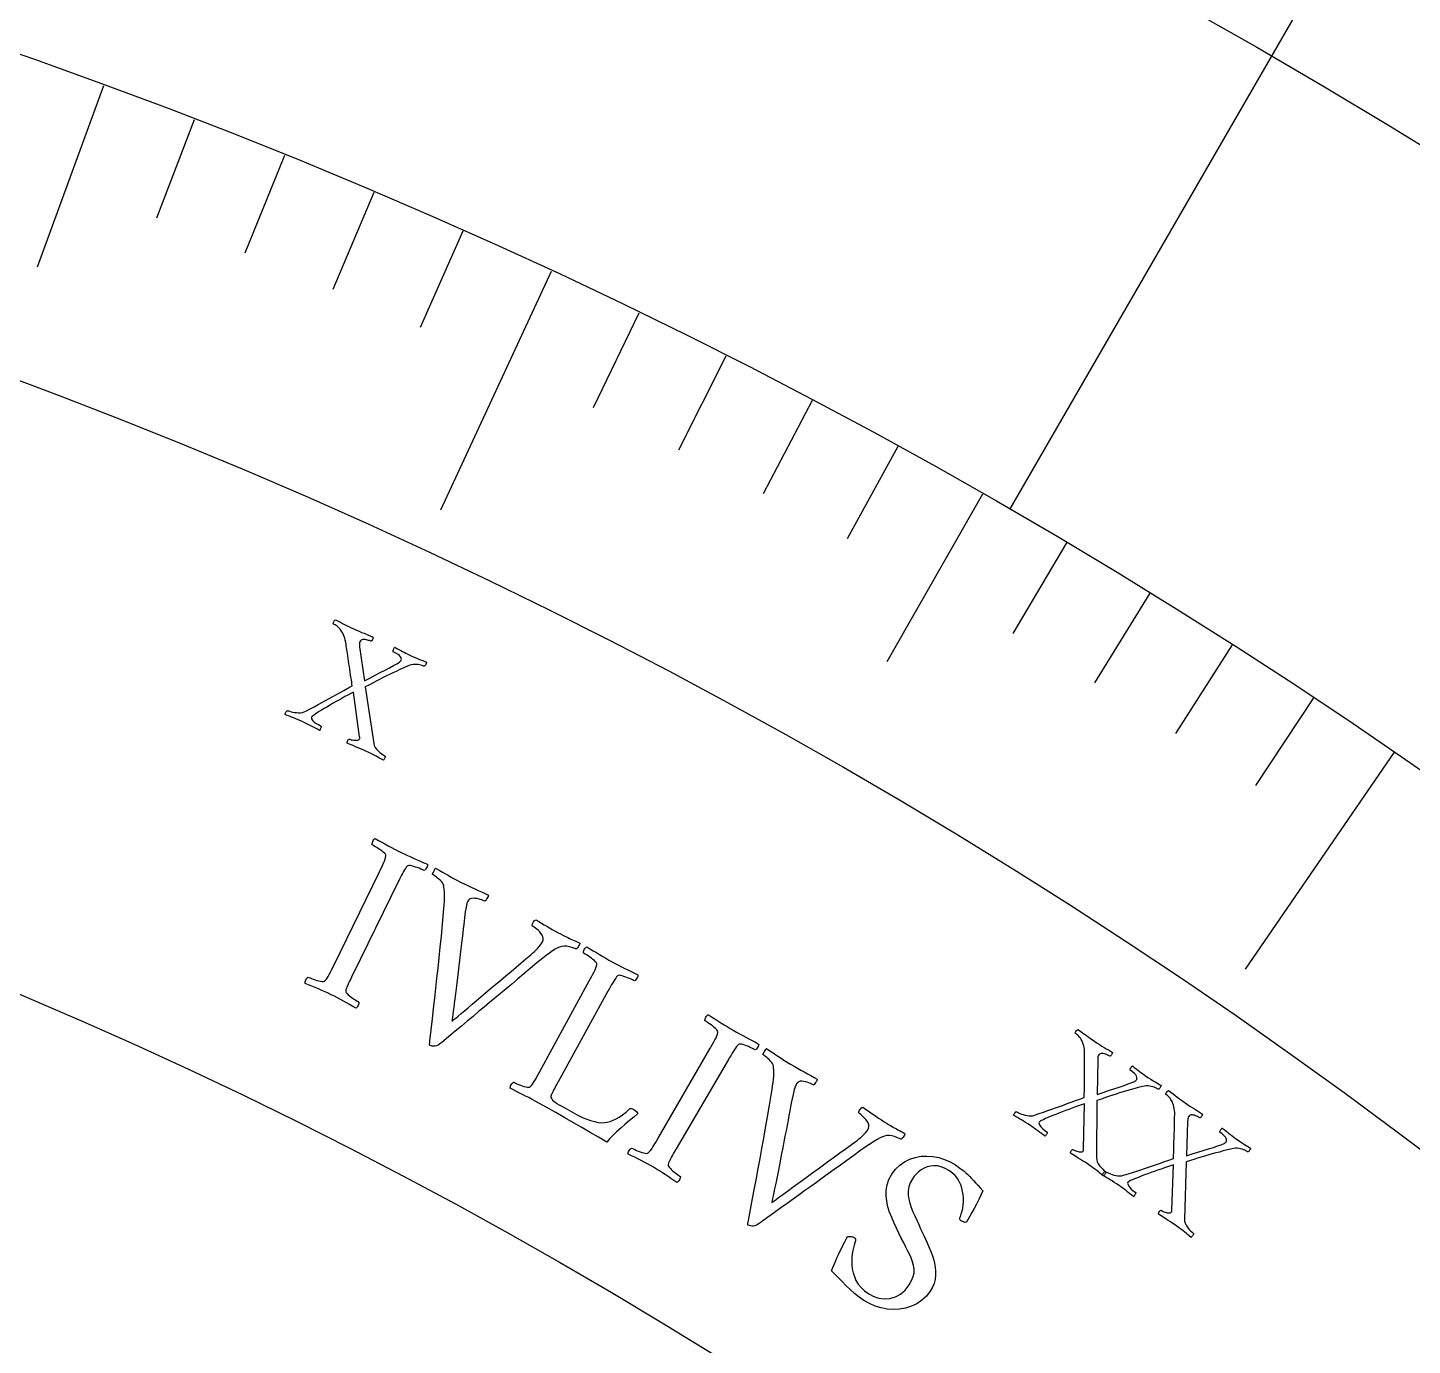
# Model space of a CAD drawing. Header units: millimetres. Extents: x -93 to 93, y -93 to 104.
# Drawn here: x 24.35 to 41.86, y 53.11 to 69.78 of the extents above; entities that cross this region are included whole.
import ezdxf

# ---------------------------------------------------------------- set-up
doc = ezdxf.new("R2010")
doc.units = ezdxf.units.MM
for name, color, linetype in [('ENGRAVE', 7, 'Continuous'), ('ENGRAVE_FINE', 8, 'Continuous'), ('TEXT', 5, 'Continuous')]:
    doc.layers.add(name, color=color, linetype=linetype)

msp = doc.modelspace()

# ---------------------------------------------------------------- linework, layer by layer
at = {"layer": 'ENGRAVE'}
for points in [[(41.8563, 72.4972), (36.7688, 63.6853)], [(25.3085, 69.0452), (24.468, 66.7524)], [(30.9726, 66.6968), (29.57, 63.6766)], [(36.4276, 63.8811), (35.2179, 61.7598)], [(41.6357, 60.6155), (39.7503, 57.8706)]]:
    msp.add_lwpolyline(points, dxfattribs=at)
for radius in [90.65, 90.65, 88.2219, 83.7125, 83.7125, 80.1513, 73.5375, 73.5375, 69.6525, 62.4375, 62.4375]:
    msp.add_circle((0, 0), radius, dxfattribs=at)
at = {"layer": 'ENGRAVE_FINE'}
for points in [[(26.4562, 68.6137), (25.977, 67.3709)], [(27.5967, 68.1629), (27.0969, 66.9283)], [(28.7299, 67.6931), (28.2095, 66.467)], [(29.8552, 67.2044), (29.3145, 65.9871)], [(32.0815, 66.1705), (31.5004, 64.972)], [(33.1818, 65.6257), (32.5808, 64.437)], [(34.2731, 65.0624), (33.6523, 63.8839)], [(35.3551, 64.4808), (34.7147, 63.3129)], [(37.4901, 63.2634), (36.811, 62.1175)], [(38.5425, 62.6278), (37.8444, 61.4934)], [(39.5844, 61.9745), (38.8674, 60.8519)], [(40.6156, 61.3037), (39.8799, 60.1933)]]:
    msp.add_lwpolyline(points, dxfattribs=at)
at = {"layer": 'TEXT'}
for points in [[(28.4754, 62.1744), (28.5094, 62.159), (28.5422, 62.1446), (28.5736, 62.1312), (28.6038, 62.1189), (28.6331, 62.107), (28.6622, 62.0951), (28.691, 62.0832), (28.7194, 62.0712), (28.7189, 62.0657), (28.7171, 62.0585), (28.7138, 62.0497), (28.7092, 62.0391), (28.7042, 62.0294), (28.6994, 62.023), (28.6951, 62.0198), (28.691, 62.0199), (28.6833, 62.0231), (28.6737, 62.0265), (28.6621, 62.0301), (28.6485, 62.0338), (28.634, 62.0371), (28.6195, 62.0392), (28.6051, 62.0401), (28.5907, 62.0398), (28.5774, 62.0375), (28.5663, 62.0324), (28.5573, 62.0243), (28.5506, 62.0134), (28.5468, 62.0015), (28.5452, 61.9866), (28.5457, 61.9687), (28.5483, 61.9478), (28.6117, 61.518), (28.6787, 61.5537), (28.7441, 61.5882), (28.8079, 61.6214), (28.8699, 61.6533), (28.9273, 61.6831), (28.9769, 61.7099), (29.0187, 61.7336), (29.0527, 61.7544), (29.0575, 61.7579), (29.0617, 61.7617), (29.0653, 61.7658), (29.0683, 61.7702), (29.0707, 61.7742), (29.0725, 61.7774), (29.0738, 61.7797), (29.0746, 61.7811), (29.0763, 61.7886), (29.0755, 61.7979), (29.072, 61.8091), (29.0658, 61.8221), (29.0543, 61.8366), (29.0349, 61.8522), (29.0076, 61.8689), (28.9722, 61.8868), (28.9707, 61.8902), (28.9709, 61.8958), (28.9729, 61.9035), (28.9766, 61.9135), (28.9812, 61.9237), (28.9856, 61.9321), (28.9899, 61.9387), (28.9941, 61.9434), (29.0203, 61.9289), (29.0449, 61.9153), (29.0681, 61.9024), (29.0898, 61.8905), (29.1113, 61.8788), (29.134, 61.867), (29.158, 61.8551), (29.1833, 61.843), (29.2183, 61.8267), (29.2508, 61.8122), (29.2805, 61.7996), (29.3076, 61.7888), (29.3323, 61.7792), (29.3546, 61.7705), (29.3747, 61.7625), (29.3926, 61.7553), (29.3922, 61.75), (29.3907, 61.7435), (29.3883, 61.7357), (29.3848, 61.7267), (29.3804, 61.7179), (29.3753, 61.7109), (29.3694, 61.7058), (29.3627, 61.7025), (29.3574, 61.7046), (29.349, 61.7075), (29.3376, 61.7111), (29.3232, 61.7155), (29.3066, 61.7196), (29.2886, 61.7227), (29.2692, 61.7246), (29.2484, 61.7255), (29.2268, 61.7247), (29.2052, 61.7214), (29.1834, 61.7158), (29.1615, 61.7077), (29.1079, 61.6828), (29.0579, 61.6596), (29.0116, 61.6381), (28.9689, 61.6184), (28.9281, 61.5993), (28.8876, 61.5799), (28.8474, 61.5599), (28.8074, 61.5396), (28.7658, 61.518), (28.7206, 61.4943), (28.6719, 61.4685), (28.6196, 61.4405), (28.7273, 60.7255), (28.7335, 60.7), (28.7446, 60.6757), (28.7605, 60.6526), (28.7813, 60.6306), (28.8044, 60.6105), (28.8273, 60.5931), (28.8501, 60.5783), (28.8727, 60.5663), (28.8729, 60.5605), (28.8715, 60.5535), (28.8685, 60.5453), (28.8639, 60.5357), (28.8589, 60.5267), (28.8548, 60.5198), (28.8517, 60.5151), (28.8494, 60.5126), (28.824, 60.5269), (28.8004, 60.5402), (28.7787, 60.5525), (28.7588, 60.5638), (28.7386, 60.5749), (28.7161, 60.5866), (28.6914, 60.599), (28.6644, 60.612), (28.627, 60.6294), (28.592, 60.6453), (28.5592, 60.6596), (28.5287, 60.6725), (28.4982, 60.685), (28.465, 60.6986), (28.4294, 60.7133), (28.3912, 60.7289), (28.3901, 60.7351), (28.3909, 60.7429), (28.3934, 60.752), (28.3978, 60.7627), (28.4029, 60.7724), (28.4077, 60.7788), (28.412, 60.782), (28.416, 60.7819), (28.4227, 60.7792), (28.4315, 60.7763), (28.4424, 60.7734), (28.4553, 60.7704), (28.4694, 60.7677), (28.4835, 60.7661), (28.4976, 60.7655), (28.5118, 60.7658), (28.5247, 60.7676), (28.535, 60.7713), (28.5428, 60.777), (28.5481, 60.7845), (28.5489, 60.7867), (28.5495, 60.7894), (28.5499, 60.7925), (28.5502, 60.7963), (28.5502, 60.8001), (28.5499, 60.8036), (28.5493, 60.8068), (28.5485, 60.8098), (28.4697, 61.3767), (28.4352, 61.3583), (28.3993, 61.3388), (28.3618, 61.3181), (28.3228, 61.2962), (28.2833, 61.2738), (28.2444, 61.2516), (28.206, 61.2295), (28.1681, 61.2077), (28.1318, 61.1864), (28.098, 61.1663), (28.0668, 61.1473), (28.0381, 61.1295), (28.0129, 61.1135), (27.992, 61.1001), (27.9754, 61.0893), (27.9632, 61.0811), (27.9612, 61.0794), (27.9587, 61.0774), (27.9558, 61.075), (27.9524, 61.0723), (27.9489, 61.0691), (27.9458, 61.0655), (27.9431, 61.0614), (27.9407, 61.0569), (27.9389, 61.0476), (27.9413, 61.0369), (27.9478, 61.0246), (27.9585, 61.0109), (27.9746, 60.996), (27.9971, 60.9802), (28.0261, 60.9637), (28.0616, 60.9463), (28.062, 60.9405), (28.061, 60.9333), (28.0587, 60.9248), (28.0551, 60.9148), (28.0509, 60.9054), (28.0472, 60.8983), (28.0438, 60.8937), (28.0409, 60.8914), (28.0161, 60.9051), (27.9911, 60.9186), (27.9658, 60.9322), (27.9401, 60.9458), (27.9144, 60.9591), (27.8887, 60.9719), (27.8631, 60.9843), (27.8376, 60.9961), (27.8029, 61.0117), (27.7706, 61.0258), (27.7408, 61.0383), (27.7134, 61.0492), (27.687, 61.0594), (27.66, 61.0697), (27.6325, 61.0801), (27.6045, 61.0905), (27.6054, 61.0966), (27.6078, 61.1036), (27.6116, 61.1116), (27.6168, 61.1205), (27.6223, 61.1288), (27.6267, 61.1352), (27.63, 61.1396), (27.6323, 61.1421), (27.6383, 61.1399), (27.6485, 61.1368), (27.663, 61.1328), (27.6817, 61.1278), (27.7033, 61.1229), (27.7263, 61.1191), (27.7506, 61.1163), (27.7763, 61.1147), (27.8018, 61.1151), (27.8256, 61.1184), (27.8478, 61.1245), (27.8683, 61.1336), (27.9229, 61.1627), (27.975, 61.1906), (28.0246, 61.2172), (28.0717, 61.2428), (28.1175, 61.2678), (28.1633, 61.2929), (28.2091, 61.3182), (28.2549, 61.3436), (28.3016, 61.3696), (28.3504, 61.3965), (28.4012, 61.4242), (28.4542, 61.4529), (28.4513, 61.4762), (28.4478, 61.5022), (28.4436, 61.5309), (28.4389, 61.5624), (28.4338, 61.5956), (28.4287, 61.6295), (28.4237, 61.6641), (28.4187, 61.6993), (28.4137, 61.7344), (28.4087, 61.7683), (28.4038, 61.8011), (28.3989, 61.8326), (28.3942, 61.8622), (28.39, 61.889), (28.3862, 61.913), (28.3828, 61.9342), (28.3801, 61.9515), (28.3782, 61.9639), (28.377, 61.9713), (28.3766, 61.9738), (28.3721, 62.0041), (28.3668, 62.0317), (28.3606, 62.0565), (28.3536, 62.0785), (28.3454, 62.0991), (28.3354, 62.1195), (28.3239, 62.1398), (28.3106, 62.1601), (28.3009, 62.173), (28.2899, 62.1853), (28.2775, 62.1969), (28.2638, 62.2078), (28.2501, 62.2175), (28.2378, 62.2256), (28.227, 62.232), (28.2176, 62.2368), (28.2149, 62.2397), (28.2144, 62.2451), (28.2162, 62.2529), (28.2203, 62.2631), (28.2255, 62.2733), (28.2308, 62.2812), (28.2362, 62.2868), (28.2418, 62.29), (28.2748, 62.2738), (28.3052, 62.2586), (28.333, 62.2445), (28.3582, 62.2314), (28.3835, 62.2183), (28.4114, 62.2045), (28.4421, 62.1898), (28.4754, 62.1744)], [(29.072, 59.3482), (29.1135, 59.3281), (29.1548, 59.3088), (29.1957, 59.2903), (29.2364, 59.2726), (29.2774, 59.2549), (29.3191, 59.2365), (29.3616, 59.2175), (29.4049, 59.1979), (29.4066, 59.1888), (29.4055, 59.1783), (29.4018, 59.1666), (29.3955, 59.1536), (29.3879, 59.1412), (29.3804, 59.1314), (29.3731, 59.1241), (29.3659, 59.1193), (29.3554, 59.1242), (29.341, 59.1303), (29.3228, 59.1377), (29.3008, 59.1464), (29.277, 59.1552), (29.2538, 59.1631), (29.2309, 59.1701), (29.2085, 59.1763), (29.1883, 59.1804), (29.1718, 59.1813), (29.1591, 59.179), (29.1502, 59.1736), (29.1389, 59.1604), (29.1275, 59.1446), (29.1159, 59.1263), (29.1042, 59.1055), (29.0922, 59.0828), (29.0799, 59.0589), (29.0673, 59.0339), (29.0543, 59.0078), (29.0522, 59.0036), (29.0501, 58.9993), (29.0481, 58.9951), (29.046, 58.9909), (29.0439, 58.9867), (29.0418, 58.9825), (29.0398, 58.9783), (29.0377, 58.9741), (28.4606, 57.8019), (28.4585, 57.7977), (28.4564, 57.7935), (28.4543, 57.7893), (28.4523, 57.7851), (28.4502, 57.7809), (28.4481, 57.7766), (28.446, 57.7724), (28.444, 57.7682), (28.4312, 57.7421), (28.4192, 57.7171), (28.408, 57.6933), (28.3976, 57.6706), (28.3885, 57.6492), (28.3812, 57.6293), (28.3757, 57.6109), (28.3721, 57.5941), (28.3736, 57.5848), (28.3795, 57.5738), (28.3897, 57.5612), (28.4042, 57.5468), (28.4216, 57.5318), (28.44, 57.5173), (28.4595, 57.5034), (28.4802, 57.49), (28.4999, 57.478), (28.5163, 57.4682), (28.5294, 57.4606), (28.5394, 57.4554), (28.5398, 57.4468), (28.5383, 57.4367), (28.5349, 57.4248), (28.5296, 57.4113), (28.5231, 57.3983), (28.516, 57.3883), (28.5085, 57.3811), (28.5004, 57.3768), (28.4604, 57.4), (28.4213, 57.4226), (28.3829, 57.4445), (28.3453, 57.4658), (28.3076, 57.4867), (28.2692, 57.5072), (28.2299, 57.5275), (28.1899, 57.5474), (28.1505, 57.5664), (28.1106, 57.5849), (28.07, 57.6031), (28.0288, 57.6208), (27.987, 57.6384), (27.9449, 57.6559), (27.9022, 57.6734), (27.8592, 57.6909), (27.8576, 57.6999), (27.8586, 57.7103), (27.8622, 57.722), (27.8684, 57.7351), (27.8759, 57.7476), (27.8832, 57.7576), (27.8903, 57.765), (27.8973, 57.7699), (27.9076, 57.7652), (27.9216, 57.7594), (27.9394, 57.7525), (27.9609, 57.7443), (27.9843, 57.7362), (28.0075, 57.7291), (28.0307, 57.7232), (28.0538, 57.7184), (28.0745, 57.7155), (28.0907, 57.7153), (28.1024, 57.7177), (28.1095, 57.7227), (28.1233, 57.7384), (28.1371, 57.7572), (28.1508, 57.779), (28.1646, 57.8039), (28.1785, 57.8309), (28.1927, 57.859), (28.2073, 57.8883), (28.2223, 57.9187), (28.7945, 59.0932), (28.8093, 59.1237), (28.8235, 59.1535), (28.8371, 59.1825), (28.8501, 59.2107), (28.8615, 59.2375), (28.8703, 59.2623), (28.8766, 59.285), (28.8804, 59.3058), (28.8804, 59.3156), (28.875, 59.3267), (28.8642, 59.3391), (28.8481, 59.3528), (28.8289, 59.367), (28.8089, 59.381), (28.7881, 59.3946), (28.7665, 59.408), (28.7462, 59.4202), (28.7292, 59.43), (28.7155, 59.4376), (28.7052, 59.4429), (28.7046, 59.4515), (28.7059, 59.4617), (28.7091, 59.4737), (28.7142, 59.4873), (28.7206, 59.5003), (28.7276, 59.5104), (28.7352, 59.5176), (28.7434, 59.5219), (28.7857, 59.4996), (28.8276, 59.4772), (28.869, 59.4549), (28.91, 59.4324), (28.9507, 59.4104), (28.9912, 59.3889), (29.0317, 59.3682), (29.072, 59.3482)], [(29.8259, 58.9728), (29.8714, 58.9502), (29.9164, 58.9283), (29.961, 58.9073), (30.0051, 58.8872), (30.0487, 58.8674), (30.0919, 58.8477), (30.1346, 58.8279), (30.1769, 58.8081), (30.1758, 58.8), (30.1724, 58.7897), (30.1668, 58.7773), (30.159, 58.7627), (30.1506, 58.7491), (30.1431, 58.7396), (30.1366, 58.7342), (30.1312, 58.733), (30.1234, 58.7364), (30.1114, 58.7409), (30.0953, 58.7464), (30.0749, 58.753), (30.0524, 58.7592), (30.0297, 58.7638), (30.0068, 58.7667), (29.9838, 58.7679), (29.9623, 58.7658), (29.9441, 58.7587), (29.9292, 58.7466), (29.9176, 58.7295), (29.9064, 58.6997), (29.8956, 58.6546), (29.885, 58.5945), (29.8748, 58.5193), (29.8702, 58.4798), (29.8649, 58.4342), (29.8589, 58.3826), (29.8523, 58.325), (29.845, 58.2628), (29.8373, 58.1975), (29.8291, 58.1292), (29.8204, 58.0579), (29.8114, 57.985), (29.8026, 57.912), (29.794, 57.8389), (29.7854, 57.7658), (29.777, 57.6941), (29.7687, 57.6254), (29.7606, 57.5597), (29.7527, 57.497), (29.7452, 57.4386), (29.7384, 57.3858), (29.7322, 57.3386), (29.7267, 57.297), (29.7222, 57.2626), (29.7189, 57.2371), (29.7169, 57.2204), (29.7162, 57.2124), (29.7255, 57.2197), (29.7419, 57.2331), (29.7656, 57.2527), (29.7964, 57.2785), (29.8331, 57.3094), (29.8743, 57.3443), (29.9201, 57.3833), (29.9705, 57.4262), (30.0246, 57.4723), (30.0815, 57.5207), (30.1412, 57.5713), (30.2037, 57.6243), (30.2679, 57.6785), (30.3325, 57.7331), (30.3977, 57.7881), (30.4634, 57.8435), (30.5284, 57.8982), (30.5915, 57.9512), (30.6527, 58.0026), (30.7119, 58.0524), (30.7341, 58.0713), (30.7559, 58.0912), (30.7773, 58.1122), (30.7985, 58.1342), (30.818, 58.1562), (30.8347, 58.177), (30.8486, 58.1967), (30.8595, 58.2153), (30.8682, 58.2373), (30.8705, 58.2591), (30.8667, 58.2807), (30.8566, 58.3019), (30.8426, 58.3224), (30.8269, 58.3416), (30.8097, 58.3593), (30.7907, 58.3757), (30.7724, 58.39), (30.7569, 58.4015), (30.7442, 58.4102), (30.7343, 58.4161), (30.7317, 58.4231), (30.7322, 58.4327), (30.7358, 58.4448), (30.7426, 58.4595), (30.7511, 58.4738), (30.7595, 58.4847), (30.768, 58.4923), (30.7766, 58.4965), (30.8135, 58.4752), (30.8493, 58.4542), (30.8839, 58.4336), (30.9174, 58.4133), (30.9509, 58.3933), (30.9858, 58.3731), (31.0219, 58.3529), (31.0594, 58.3326), (31.0903, 58.3163), (31.1179, 58.3019), (31.1422, 58.2895), (31.1633, 58.279), (31.1827, 58.2696), (31.202, 58.2605), (31.2212, 58.2516), (31.2403, 58.243), (31.2605, 58.234), (31.2827, 58.2238), (31.3071, 58.2125), (31.3336, 58.2001), (31.3322, 58.1919), (31.3282, 58.1816), (31.3217, 58.1691), (31.3126, 58.1544), (31.3032, 58.1408), (31.2957, 58.1315), (31.2901, 58.1265), (31.2864, 58.1258), (31.2747, 58.131), (31.2567, 58.1374), (31.2323, 58.1449), (31.2015, 58.1537), (31.168, 58.1605), (31.1358, 58.1622), (31.1046, 58.1589), (31.0747, 58.1505), (31.0518, 58.1404), (31.0231, 58.1243), (30.9888, 58.1021), (30.9488, 58.0739), (30.9067, 58.0427), (30.8664, 58.0116), (30.8279, 57.9808), (30.791, 57.9502), (30.7057, 57.8791), (30.6241, 57.8109), (30.5461, 57.7456), (30.4719, 57.6831), (30.4, 57.6228), (30.3294, 57.5635), (30.2598, 57.5054), (30.1914, 57.4485), (30.123, 57.3915), (30.0534, 57.3334), (29.9826, 57.274), (29.9107, 57.2136), (29.8361, 57.1509), (29.7573, 57.0851), (29.6744, 57.0161), (29.5873, 56.944), (29.5634, 56.9255), (29.5411, 56.9115), (29.5205, 56.9019), (29.5015, 56.8968), (29.4839, 56.8951), (29.4674, 56.8959), (29.452, 56.8993), (29.4377, 56.9051), (29.4343, 56.9083), (29.4324, 56.9136), (29.4321, 56.9209), (29.4332, 56.9303), (29.4348, 56.9402), (29.4358, 56.9489), (29.4362, 56.9563), (29.4359, 56.9625), (29.4525, 57.1047), (29.4685, 57.2422), (29.4838, 57.375), (29.4984, 57.503), (29.5126, 57.6291), (29.5268, 57.7564), (29.5409, 57.8847), (29.555, 58.0142), (29.569, 58.1476), (29.583, 58.2881), (29.597, 58.4356), (29.6109, 58.59), (29.6154, 58.6374), (29.6189, 58.6826), (29.6215, 58.7255), (29.6232, 58.7663), (29.6237, 58.8056), (29.6225, 58.8439), (29.6198, 58.8812), (29.6154, 58.9176), (29.6122, 58.9326), (29.6056, 58.9479), (29.5956, 58.9637), (29.5822, 58.9798), (29.567, 58.9956), (29.5514, 59.0102), (29.5354, 59.0236), (29.5191, 59.0359), (29.5036, 59.0468), (29.4901, 59.0557), (29.4786, 59.0628), (29.469, 59.068), (29.4689, 59.071), (29.4716, 59.0785), (29.4769, 59.0906), (29.485, 59.1073), (29.4935, 59.1239), (29.5002, 59.136), (29.5051, 59.1435), (29.5082, 59.1465), (29.5541, 59.1217), (29.5958, 59.0988), (29.6332, 59.0777), (29.6665, 59.0585), (29.6998, 59.0394), (29.7375, 59.0188), (29.7795, 58.9966), (29.8259, 58.9728)], [(31.0602, 56.4476), (31.0585, 56.4445), (31.0564, 56.4407), (31.054, 56.4363), (31.0512, 56.4311), (31.0438, 56.4178), (31.0355, 56.4026), (31.0261, 56.3856), (31.0157, 56.3666), (31.0051, 56.3471), (30.9954, 56.3282), (30.9865, 56.3099), (30.9784, 56.2924), (30.9719, 56.2767), (30.9681, 56.2641), (30.9668, 56.2545), (30.9681, 56.2479), (30.9777, 56.2314), (30.9899, 56.2158), (31.0047, 56.2013), (31.022, 56.1878), (31.0436, 56.1736), (31.071, 56.1567), (31.1043, 56.1373), (31.1435, 56.1152), (31.293, 56.032), (31.3325, 56.0113), (31.3752, 55.9918), (31.4209, 55.9735), (31.4698, 55.9562), (31.5186, 55.9421), (31.5643, 55.9331), (31.6069, 55.9292), (31.6464, 55.9304), (31.6813, 55.9362), (31.7174, 55.9459), (31.7546, 55.9595), (31.7928, 55.977), (31.8326, 55.9994), (31.8743, 56.028), (31.918, 56.0626), (31.9636, 56.1034), (31.972, 56.108), (31.9828, 56.1086), (31.9957, 56.1053), (32.0109, 56.098), (32.0328, 56.0842), (32.0494, 56.0706), (32.0607, 56.0574), (32.0668, 56.0444), (32.0158, 56.0003), (31.963, 55.9549), (31.9084, 55.9083), (31.852, 55.8604), (31.798, 55.813), (31.7504, 55.7677), (31.7093, 55.7247), (31.6745, 55.6839), (31.5683, 55.7446), (31.4626, 55.8057), (31.3575, 55.867), (31.2531, 55.9287), (31.1452, 55.9919), (31.0301, 56.058), (30.9077, 56.127), (30.778, 56.1987), (30.7327, 56.2231), (30.6895, 56.2457), (30.6484, 56.2664), (30.6095, 56.2853), (30.5713, 56.3037), (30.5328, 56.3229), (30.4938, 56.343), (30.4544, 56.364), (30.4532, 56.3731), (30.4547, 56.3834), (30.4589, 56.395), (30.4657, 56.4078), (30.4737, 56.4199), (30.4814, 56.4295), (30.4889, 56.4366), (30.4961, 56.4412), (30.5061, 56.4361), (30.5199, 56.4296), (30.5373, 56.4219), (30.5585, 56.4128), (30.5814, 56.4035), (30.6044, 56.3955), (30.6272, 56.3885), (30.65, 56.3827), (30.6706, 56.3788), (30.6868, 56.3778), (30.6985, 56.3797), (30.7059, 56.3844), (30.7204, 56.3995), (30.735, 56.4176), (30.7498, 56.4388), (30.7646, 56.463), (30.7798, 56.4893), (30.7953, 56.5168), (30.8112, 56.5453), (30.8275, 56.575), (31.4526, 57.7223), (31.4687, 57.7522), (31.4843, 57.7813), (31.4992, 57.8096), (31.5134, 57.8372), (31.526, 57.8635), (31.536, 57.8878), (31.5433, 57.9102), (31.548, 57.9308), (31.5484, 57.9406), (31.5436, 57.9519), (31.5334, 57.9648), (31.5179, 57.9792), (31.4994, 57.9943), (31.4801, 58.0091), (31.4599, 58.0238), (31.4389, 58.0381), (31.4192, 58.0512), (31.4026, 58.0618), (31.3893, 58.07), (31.3793, 58.0757), (31.379, 58.0843), (31.3808, 58.0945), (31.3845, 58.1063), (31.3903, 58.1197), (31.3972, 58.1324), (31.4047, 58.1421), (31.4126, 58.149), (31.421, 58.1529), (31.4623, 58.1287), (31.5031, 58.1045), (31.5434, 58.0802), (31.5833, 58.056), (31.623, 58.0321), (31.6625, 58.0088), (31.702, 57.9863), (31.7413, 57.9644), (31.7819, 57.9425), (31.8223, 57.9213), (31.8623, 57.901), (31.9022, 57.8814), (31.9423, 57.8619), (31.9831, 57.8416), (32.0247, 57.8207), (32.0671, 57.7991), (32.0683, 57.79), (32.0668, 57.7796), (32.0626, 57.7681), (32.0556, 57.7553), (32.0475, 57.7433), (32.0396, 57.7338), (32.0319, 57.7268), (32.0246, 57.7224), (32.0143, 57.7278), (32.0002, 57.7346), (31.9824, 57.7428), (31.9607, 57.7524), (31.9374, 57.7623), (31.9145, 57.7713), (31.892, 57.7793), (31.8699, 57.7865), (31.8499, 57.7915), (31.8335, 57.7932), (31.8207, 57.7915), (31.8115, 57.7865), (31.7996, 57.7738), (31.7875, 57.7586), (31.7751, 57.7408), (31.7624, 57.7205), (31.7495, 57.6983), (31.7361, 57.6751), (31.7223, 57.6507), (31.7082, 57.6252), (31.7059, 57.6211), (31.7037, 57.6169), (31.7014, 57.6128), (31.6991, 57.6087), (31.6969, 57.6046), (31.6946, 57.6005), (31.6923, 57.5964), (31.6901, 57.5922)], [(33.2747, 57.098), (33.3147, 57.075), (33.3544, 57.0528), (33.394, 57.0314), (33.4333, 57.0107), (33.4728, 56.9901), (33.5131, 56.9688), (33.5541, 56.9468), (33.5959, 56.9241), (33.5969, 56.9149), (33.5951, 56.9046), (33.5906, 56.8931), (33.5833, 56.8806), (33.5748, 56.8688), (33.5667, 56.8595), (33.5588, 56.8528), (33.5514, 56.8485), (33.5412, 56.8542), (33.5273, 56.8613), (33.5097, 56.87), (33.4884, 56.8802), (33.4653, 56.8907), (33.4426, 56.9003), (33.4204, 56.909), (33.3985, 56.9167), (33.3786, 56.9222), (33.3622, 56.9243), (33.3494, 56.923), (33.3401, 56.9182), (33.3279, 56.9059), (33.3153, 56.891), (33.3025, 56.8735), (33.2893, 56.8536), (33.2757, 56.8318), (33.2617, 56.8089), (33.2473, 56.7849), (33.2325, 56.7598), (33.2301, 56.7557), (33.2278, 56.7517), (33.2254, 56.7476), (33.223, 56.7435), (33.2206, 56.7395), (33.2183, 56.7354), (33.2159, 56.7314), (33.2135, 56.7273), (32.5534, 55.5999), (32.551, 55.5958), (32.5486, 55.5918), (32.5463, 55.5877), (32.5439, 55.5836), (32.5415, 55.5796), (32.5391, 55.5755), (32.5368, 55.5715), (32.5344, 55.5674), (32.5198, 55.5423), (32.506, 55.5182), (32.4932, 55.4952), (32.4811, 55.4734), (32.4705, 55.4527), (32.4618, 55.4334), (32.455, 55.4155), (32.4502, 55.3989), (32.451, 55.3896), (32.4561, 55.3782), (32.4653, 55.3648), (32.4788, 55.3494), (32.495, 55.3332), (32.5123, 55.3175), (32.5308, 55.3022), (32.5505, 55.2873), (32.5692, 55.2739), (32.5849, 55.2629), (32.5975, 55.2545), (32.607, 55.2485), (32.6069, 55.24), (32.6046, 55.2299), (32.6004, 55.2183), (32.5941, 55.2052), (32.5867, 55.1928), (32.5789, 55.1833), (32.5708, 55.1767), (32.5625, 55.173), (32.5243, 55.199), (32.4869, 55.2243), (32.4501, 55.249), (32.4141, 55.2729), (32.3781, 55.2964), (32.3412, 55.3197), (32.3036, 55.3427), (32.2651, 55.3655), (32.2272, 55.3872), (32.1887, 55.4086), (32.1495, 55.4297), (32.1097, 55.4504), (32.0693, 55.4709), (32.0285, 55.4914), (31.9872, 55.5119), (31.9455, 55.5324), (31.9446, 55.5415), (31.9464, 55.5518), (31.9509, 55.5633), (31.958, 55.5759), (31.9663, 55.5878), (31.9743, 55.5972), (31.982, 55.6041), (31.9893, 55.6085), (31.9992, 55.6031), (32.0128, 55.5963), (32.03, 55.5881), (32.0509, 55.5784), (32.0736, 55.5686), (32.0963, 55.5599), (32.119, 55.5523), (32.1416, 55.5459), (32.1621, 55.5415), (32.1782, 55.5401), (32.19, 55.5416), (32.1975, 55.5461), (32.2124, 55.5608), (32.2275, 55.5785), (32.2428, 55.5993), (32.2583, 55.6231), (32.2741, 55.649), (32.2904, 55.6761), (32.307, 55.7042), (32.3241, 55.7335), (32.9796, 56.8636), (32.9965, 56.8931), (33.0128, 56.9218), (33.0285, 56.9497), (33.0434, 56.9769), (33.0567, 57.0028), (33.0673, 57.0269), (33.0753, 57.0491), (33.0805, 57.0695), (33.0812, 57.0793), (33.0767, 57.0907), (33.0668, 57.1039), (33.0518, 57.1187), (33.0336, 57.1343), (33.0147, 57.1497), (32.9949, 57.1648), (32.9743, 57.1797), (32.9549, 57.1933), (32.9387, 57.2043), (32.9256, 57.2129), (32.9157, 57.2189), (32.9157, 57.2275), (32.9177, 57.2377), (32.9218, 57.2493), (32.9279, 57.2625), (32.9352, 57.275), (32.9429, 57.2846), (32.951, 57.2913), (32.9595, 57.295), (33.0001, 57.2697), (33.0403, 57.2443), (33.08, 57.219), (33.1192, 57.1937), (33.1582, 57.1688), (33.1971, 57.1445), (33.2359, 57.1209), (33.2747, 57.098)], [(37.8478, 56.9565), (37.879, 56.936), (37.9091, 56.9167), (37.9381, 56.8986), (37.9659, 56.8816), (37.9931, 56.8653), (38.0199, 56.849), (38.0465, 56.8327), (38.0727, 56.8165), (38.0714, 56.8111), (38.0684, 56.8043), (38.0638, 56.796), (38.0576, 56.7864), (38.0511, 56.7775), (38.0454, 56.7719), (38.0406, 56.7695), (38.0366, 56.7702), (38.0295, 56.7746), (38.0205, 56.7795), (38.0096, 56.7848), (37.9968, 56.7906), (37.983, 56.7961), (37.969, 56.8004), (37.9549, 56.8036), (37.9406, 56.8056), (37.9271, 56.8054), (37.9154, 56.802), (37.9053, 56.7955), (37.8969, 56.7858), (37.8913, 56.7746), (37.8874, 56.7601), (37.8851, 56.7424), (37.8844, 56.7213), (37.8797, 56.2869), (37.9516, 56.3117), (38.0216, 56.3355), (38.0897, 56.3583), (38.156, 56.3801), (38.2173, 56.4006), (38.2705, 56.4193), (38.3155, 56.4362), (38.3523, 56.4514), (38.3576, 56.4542), (38.3623, 56.4573), (38.3665, 56.4607), (38.3702, 56.4646), (38.3732, 56.4682), (38.3755, 56.471), (38.3772, 56.4731), (38.3781, 56.4743), (38.381, 56.4815), (38.3816, 56.4909), (38.3799, 56.5024), (38.3759, 56.5162), (38.3668, 56.5323), (38.3501, 56.5508), (38.3257, 56.5716), (38.2936, 56.5947), (38.2926, 56.5983), (38.2937, 56.6038), (38.2968, 56.6112), (38.3021, 56.6205), (38.3082, 56.6299), (38.3138, 56.6375), (38.3191, 56.6433), (38.324, 56.6473), (38.3476, 56.6289), (38.3698, 56.6115), (38.3907, 56.5952), (38.4102, 56.58), (38.4297, 56.5652), (38.4503, 56.55), (38.4721, 56.5344), (38.4952, 56.5185), (38.5273, 56.4969), (38.557, 56.4776), (38.5844, 56.4604), (38.6095, 56.4455), (38.6323, 56.4322), (38.6531, 56.4201), (38.6717, 56.4091), (38.6882, 56.3992), (38.687, 56.394), (38.6845, 56.3878), (38.6809, 56.3805), (38.676, 56.3721), (38.6703, 56.3641), (38.6641, 56.3581), (38.6575, 56.3539), (38.6504, 56.3516), (38.6455, 56.3546), (38.6377, 56.3588), (38.627, 56.3641), (38.6134, 56.3707), (38.5977, 56.3774), (38.5803, 56.3832), (38.5615, 56.3882), (38.5411, 56.3923), (38.5197, 56.3949), (38.4978, 56.395), (38.4754, 56.3928), (38.4525, 56.3883), (38.3957, 56.3721), (38.3427, 56.357), (38.2936, 56.343), (38.2483, 56.3302), (38.205, 56.3178), (38.162, 56.3048), (38.1191, 56.2915), (38.0765, 56.2776), (38.032, 56.2628), (37.9837, 56.2464), (37.9315, 56.2286), (37.8755, 56.2092), (37.87, 55.4861), (37.8722, 55.4599), (37.8793, 55.4342), (37.8914, 55.4088), (37.9085, 55.3839), (37.9282, 55.3604), (37.9481, 55.3396), (37.9683, 55.3215), (37.9887, 55.3061), (37.988, 55.3003), (37.9856, 55.2937), (37.9813, 55.286), (37.9753, 55.2773), (37.9689, 55.2691), (37.9638, 55.263), (37.96, 55.2588), (37.9573, 55.2567), (37.9345, 55.2748), (37.9133, 55.2916), (37.8938, 55.3072), (37.8758, 55.3214), (37.8576, 55.3355), (37.8373, 55.3506), (37.8148, 55.3667), (37.7902, 55.3838), (37.756, 55.4068), (37.7239, 55.428), (37.6937, 55.4473), (37.6656, 55.4647), (37.6374, 55.4819), (37.6068, 55.5005), (37.5739, 55.5206), (37.5386, 55.542), (37.5385, 55.5483), (37.5405, 55.5558), (37.5444, 55.5645), (37.5504, 55.5743), (37.557, 55.5831), (37.5627, 55.5887), (37.5675, 55.5912), (37.5714, 55.5904), (37.5776, 55.5867), (37.5858, 55.5826), (37.5961, 55.578), (37.6084, 55.5729), (37.6219, 55.5681), (37.6356, 55.5643), (37.6494, 55.5615), (37.6635, 55.5596), (37.6765, 55.5594), (37.6873, 55.5614), (37.6959, 55.5658), (37.7023, 55.5724), (37.7034, 55.5744), (37.7044, 55.5769), (37.7053, 55.58), (37.7062, 55.5837), (37.7068, 55.5874), (37.707, 55.591), (37.707, 55.5942), (37.7066, 55.5972), (37.7174, 56.1695), (37.6805, 56.1568), (37.642, 56.1431), (37.6017, 56.1285), (37.5598, 56.113), (37.5173, 56.0971), (37.4753, 56.0812), (37.4339, 56.0654), (37.3931, 56.0498), (37.3539, 56.0345), (37.3174, 56.0199), (37.2836, 56.006), (37.2525, 55.9929), (37.2251, 55.981), (37.2023, 55.971), (37.1843, 55.9629), (37.171, 55.9567), (37.1687, 55.9554), (37.1659, 55.9538), (37.1627, 55.9519), (37.1589, 55.9498), (37.155, 55.9472), (37.1514, 55.9441), (37.148, 55.9405), (37.145, 55.9364), (37.1417, 55.9275), (37.1424, 55.9165), (37.1469, 55.9034), (37.1554, 55.8881), (37.1689, 55.8709), (37.1887, 55.8519), (37.2147, 55.831), (37.247, 55.8083), (37.2465, 55.8025), (37.2445, 55.7955), (37.2408, 55.7874), (37.2357, 55.7782), (37.2301, 55.7695), (37.2253, 55.7631), (37.2213, 55.7591), (37.218, 55.7573), (37.1957, 55.7746), (37.1731, 55.792), (37.1502, 55.8093), (37.127, 55.8267), (37.1037, 55.8439), (37.0803, 55.8606), (37.0569, 55.8768), (37.0336, 55.8925), (37.0018, 55.9133), (36.9721, 55.9323), (36.9446, 55.9493), (36.9192, 55.9643), (36.8947, 55.9786), (36.8697, 55.9929), (36.8442, 56.0075), (36.8181, 56.0222), (36.82, 56.028), (36.8235, 56.0346), (36.8285, 56.0419), (36.835, 56.0498), (36.8417, 56.0572), (36.847, 56.0629), (36.851, 56.0667), (36.8537, 56.0688), (36.8592, 56.0657), (36.8688, 56.061), (36.8825, 56.0548), (36.9003, 56.0469), (36.9208, 56.0387), (36.9429, 56.0313), (36.9665, 56.0248), (36.9916, 56.0192), (37.0168, 56.0156), (37.0409, 56.0151), (37.0638, 56.0177), (37.0854, 56.0235), (37.1439, 56.0437), (37.1997, 56.063), (37.2529, 56.0816), (37.3034, 56.0995), (37.3526, 56.117), (37.4018, 56.1347), (37.4509, 56.1525), (37.5001, 56.1705), (37.5503, 56.1888), (37.6027, 56.2077), (37.6573, 56.2272), (37.714, 56.2472), (37.7148, 56.2707), (37.7154, 56.2969), (37.7158, 56.3259), (37.716, 56.3578), (37.7162, 56.3913), (37.7165, 56.4256), (37.717, 56.4605), (37.7175, 56.4962), (37.7181, 56.5316), (37.7185, 56.5659), (37.7187, 56.599), (37.7188, 56.6309), (37.7188, 56.6609), (37.7188, 56.688), (37.7188, 56.7123), (37.7188, 56.7338), (37.7188, 56.7513), (37.7189, 56.7638), (37.7189, 56.7714), (37.7189, 56.7739), (37.7192, 56.8045), (37.7182, 56.8326), (37.716, 56.858), (37.7125, 56.8809), (37.7076, 56.9025), (37.701, 56.9242), (37.6927, 56.9461), (37.6828, 56.9682), (37.6753, 56.9825), (37.6663, 56.9963), (37.6558, 57.0097), (37.644, 57.0226), (37.632, 57.0344), (37.6212, 57.0442), (37.6115, 57.0523), (37.603, 57.0584), (37.6007, 57.0618), (37.6011, 57.0672), (37.6041, 57.0746), (37.6097, 57.084), (37.6165, 57.0933), (37.623, 57.1003), (37.6292, 57.1049), (37.6352, 57.1073), (37.6652, 57.0861), (37.6929, 57.0664), (37.7181, 57.048), (37.741, 57.0311), (37.7639, 57.0143), (37.7894, 56.9963), (37.8173, 56.977), (37.8478, 56.9565)], [(33.9996, 56.6693), (34.0433, 56.6434), (34.0867, 56.6183), (34.1296, 56.5942), (34.1721, 56.5709), (34.2142, 56.5481), (34.2559, 56.5253), (34.2971, 56.5025), (34.3378, 56.4797), (34.3361, 56.4717), (34.332, 56.4617), (34.3255, 56.4497), (34.3167, 56.4357), (34.3073, 56.4227), (34.2992, 56.4138), (34.2923, 56.4089), (34.2868, 56.408), (34.2792, 56.412), (34.2676, 56.4174), (34.2519, 56.4241), (34.2321, 56.4321), (34.2101, 56.4399), (34.1878, 56.4461), (34.1652, 56.4506), (34.1423, 56.4535), (34.1207, 56.4529), (34.1021, 56.4472), (34.0863, 56.4362), (34.0735, 56.42), (34.0602, 56.391), (34.0461, 56.3469), (34.0313, 56.2877), (34.0157, 56.2134), (34.0082, 56.1743), (33.9996, 56.1292), (33.9899, 56.0782), (33.9792, 56.0212), (33.9675, 55.9597), (33.9551, 55.8952), (33.942, 55.8276), (33.9281, 55.7571), (33.9139, 55.685), (33.8999, 55.6129), (33.886, 55.5406), (33.8722, 55.4683), (33.8586, 55.3974), (33.8454, 55.3295), (33.8326, 55.2646), (33.8202, 55.2026), (33.8085, 55.1449), (33.7979, 55.0927), (33.7883, 55.0461), (33.7798, 55.005), (33.7728, 54.971), (33.7678, 54.9458), (33.7646, 54.9292), (33.7633, 54.9214), (33.7731, 54.9279), (33.7904, 54.9401), (33.8154, 54.958), (33.848, 54.9815), (33.8868, 55.0096), (33.9305, 55.0415), (33.979, 55.077), (34.0323, 55.1163), (34.0896, 55.1583), (34.1498, 55.2025), (34.213, 55.2487), (34.2792, 55.297), (34.3471, 55.3464), (34.4155, 55.3963), (34.4845, 55.4464), (34.554, 55.4969), (34.6228, 55.5468), (34.6896, 55.5952), (34.7543, 55.642), (34.817, 55.6874), (34.8404, 55.7046), (34.8636, 55.7229), (34.8865, 55.7423), (34.9092, 55.7627), (34.9303, 55.7832), (34.9484, 55.8028), (34.9636, 55.8215), (34.9759, 55.8392), (34.9861, 55.8606), (34.9901, 55.8821), (34.9878, 55.9039), (34.9793, 55.9258), (34.9667, 55.9473), (34.9525, 55.9675), (34.9366, 55.9865), (34.9189, 56.0042), (34.9016, 56.0198), (34.887, 56.0324), (34.8749, 56.0419), (34.8655, 56.0485), (34.8634, 56.0557), (34.8646, 56.0652), (34.8691, 56.077), (34.8769, 56.0912), (34.8864, 56.1048), (34.8956, 56.1151), (34.9046, 56.1221), (34.9135, 56.1257), (34.9488, 56.1017), (34.983, 56.0782), (35.016, 56.0552), (35.0479, 56.0326), (35.0799, 56.0101), (35.1132, 55.9875), (35.1478, 55.9647), (35.1838, 55.9418), (35.2134, 55.9233), (35.2399, 55.9069), (35.2632, 55.8928), (35.2835, 55.8808), (35.3021, 55.8701), (35.3207, 55.8596), (35.3393, 55.8494), (35.3577, 55.8394), (35.3772, 55.829), (35.3986, 55.8172), (35.4221, 55.8042), (35.4476, 55.7898), (35.4456, 55.7818), (35.4409, 55.7718), (35.4335, 55.7598), (35.4234, 55.7458), (35.4131, 55.7329), (35.4049, 55.7241), (35.399, 55.7196), (35.3952, 55.7192), (35.3839, 55.7252), (35.3664, 55.7328), (35.3426, 55.7421), (35.3125, 55.7531), (35.2797, 55.7623), (35.2476, 55.7664), (35.2163, 55.7653), (35.1858, 55.7591), (35.1622, 55.7507), (35.1325, 55.7367), (35.0967, 55.717), (35.0547, 55.6917), (35.0106, 55.6636), (34.9681, 55.6356), (34.9274, 55.6076), (34.8884, 55.5797), (34.7982, 55.515), (34.7119, 55.4528), (34.6295, 55.3933), (34.5509, 55.3364), (34.4749, 55.2813), (34.4001, 55.2273), (34.3266, 55.1744), (34.2543, 55.1225), (34.1819, 55.0706), (34.1083, 55.0177), (34.0335, 54.9636), (33.9573, 54.9085), (33.8784, 54.8514), (33.7951, 54.7914), (33.7074, 54.7286), (33.6154, 54.6629), (33.5902, 54.6462), (33.5669, 54.6339), (33.5457, 54.6258), (33.5264, 54.622), (33.5087, 54.6216), (33.4923, 54.6236), (33.4772, 54.6281), (33.4633, 54.6349), (33.4602, 54.6384), (33.4587, 54.6437), (33.4589, 54.6511), (33.4607, 54.6604), (33.463, 54.6701), (33.4646, 54.6787), (33.4655, 54.6861), (33.4657, 54.6923), (33.4925, 54.833), (33.5184, 54.9689), (33.5432, 55.1002), (33.5669, 55.2268), (33.5903, 55.3516), (33.6136, 55.4775), (33.6369, 55.6045), (33.6602, 55.7326), (33.6838, 55.8648), (33.708, 56.0039), (33.7325, 56.1499), (33.7576, 56.303), (33.7654, 56.3499), (33.7722, 56.3947), (33.7779, 56.4374), (33.7825, 56.4779), (33.7858, 56.517), (33.7874, 56.5553), (33.7874, 56.5928), (33.7856, 56.6294), (33.7835, 56.6445), (33.778, 56.6603), (33.7692, 56.6768), (33.7571, 56.6938), (33.743, 56.7106), (33.7285, 56.7263), (33.7135, 56.7409), (33.6982, 56.7543), (33.6835, 56.7662), (33.6707, 56.7761), (33.6596, 56.784), (33.6505, 56.7899), (33.6506, 56.7929), (33.6538, 56.8002), (33.66, 56.8119), (33.6693, 56.8279), (33.679, 56.8439), (33.6865, 56.8555), (33.6919, 56.8627), (33.6952, 56.8654), (33.7392, 56.8374), (33.7791, 56.8115), (33.815, 56.7878), (33.8467, 56.7662), (33.8786, 56.7448), (33.9147, 56.7215), (33.955, 56.6964), (33.9996, 56.6693)], [(38.9903, 56.1806), (39.0211, 56.1594), (39.0508, 56.1395), (39.0794, 56.1208), (39.1069, 56.1033), (39.1337, 56.0865), (39.1602, 56.0696), (39.1864, 56.0528), (39.2123, 56.036), (39.2108, 56.0307), (39.2077, 56.024), (39.203, 56.0158), (39.1966, 56.0062), (39.1899, 55.9976), (39.1841, 55.992), (39.1793, 55.9897), (39.1753, 55.9906), (39.1683, 55.9951), (39.1594, 56.0001), (39.1486, 56.0057), (39.1359, 56.0117), (39.1222, 56.0175), (39.1083, 56.0221), (39.0942, 56.0255), (39.08, 56.0278), (39.0665, 56.0279), (39.0547, 56.0248), (39.0445, 56.0185), (39.0359, 56.0089), (39.0301, 55.9979), (39.0259, 55.9835), (39.0232, 55.9658), (39.0221, 55.9447), (39.0087, 55.5105), (39.081, 55.5338), (39.1515, 55.5562), (39.2201, 55.5776), (39.2868, 55.5981), (39.3485, 55.6173), (39.402, 55.6349), (39.4473, 55.651), (39.4845, 55.6654), (39.4898, 55.6681), (39.4946, 55.6711), (39.4989, 55.6744), (39.5026, 55.6782), (39.5057, 55.6818), (39.5081, 55.6846), (39.5098, 55.6866), (39.5107, 55.6878), (39.5138, 55.6949), (39.5146, 55.7043), (39.5131, 55.7159), (39.5093, 55.7298), (39.5006, 55.746), (39.4843, 55.7648), (39.4603, 55.7861), (39.4287, 55.8099), (39.4277, 55.8135), (39.4289, 55.819), (39.4322, 55.8263), (39.4377, 55.8355), (39.4439, 55.8447), (39.4498, 55.8522), (39.4552, 55.8579), (39.4601, 55.8618), (39.4834, 55.8429), (39.5052, 55.8251), (39.5258, 55.8084), (39.545, 55.7928), (39.5641, 55.7776), (39.5844, 55.762), (39.606, 55.746), (39.6287, 55.7296), (39.6603, 55.7074), (39.6897, 55.6874), (39.7167, 55.6697), (39.7415, 55.6543), (39.7641, 55.6406), (39.7845, 55.628), (39.8029, 55.6166), (39.8192, 55.6064), (39.8179, 55.6013), (39.8153, 55.5951), (39.8115, 55.5878), (39.8065, 55.5796), (39.8006, 55.5717), (39.7944, 55.5658), (39.7876, 55.5618), (39.7805, 55.5596), (39.7756, 55.5627), (39.7679, 55.567), (39.7573, 55.5726), (39.7439, 55.5794), (39.7283, 55.5864), (39.7111, 55.5926), (39.6923, 55.598), (39.672, 55.6025), (39.6507, 55.6055), (39.6288, 55.6061), (39.6064, 55.6044), (39.5834, 55.6003), (39.5262, 55.5852), (39.473, 55.5712), (39.4235, 55.5582), (39.378, 55.5463), (39.3345, 55.5348), (39.2912, 55.5227), (39.2481, 55.5102), (39.2052, 55.4972), (39.1604, 55.4833), (39.1118, 55.4679), (39.0593, 55.4511), (39.0029, 55.4328), (38.9828, 54.71), (38.9844, 54.6838), (38.991, 54.6579), (39.0026, 54.6323), (39.0192, 54.607), (39.0384, 54.5832), (39.0579, 54.562), (39.0777, 54.5435), (39.0978, 54.5276), (39.097, 54.5219), (39.0944, 54.5153), (39.09, 54.5077), (39.0838, 54.4991), (39.0773, 54.4911), (39.0721, 54.485), (39.0681, 54.481), (39.0654, 54.4789), (39.043, 54.4975), (39.0221, 54.5147), (39.0029, 54.5307), (38.9853, 54.5453), (38.9674, 54.5597), (38.9473, 54.5752), (38.9252, 54.5918), (38.9009, 54.6093), (38.8672, 54.6331), (38.8355, 54.6549), (38.8058, 54.6748), (38.778, 54.6928), (38.7501, 54.7106), (38.7199, 54.7298), (38.6874, 54.7505), (38.6526, 54.7726), (38.6526, 54.7789), (38.6547, 54.7864), (38.6589, 54.795), (38.6651, 54.8047), (38.6718, 54.8133), (38.6776, 54.8188), (38.6824, 54.8212), (38.6863, 54.8204), (38.6924, 54.8165), (38.7006, 54.8122), (38.7108, 54.8074), (38.723, 54.8021), (38.7364, 54.797), (38.75, 54.793), (38.7638, 54.7898), (38.7778, 54.7877), (38.7908, 54.7872), (38.8016, 54.789), (38.8103, 54.7932), (38.8168, 54.7997), (38.818, 54.8017), (38.8191, 54.8042), (38.8201, 54.8073), (38.8209, 54.8109), (38.8216, 54.8146), (38.822, 54.8182), (38.822, 54.8214), (38.8216, 54.8245), (38.844, 55.3964), (38.8069, 55.3844), (38.7681, 55.3715), (38.7275, 55.3577), (38.6853, 55.3431), (38.6425, 55.328), (38.6002, 55.313), (38.5585, 55.2981), (38.5174, 55.2832), (38.4779, 55.2687), (38.4411, 55.2549), (38.407, 55.2417), (38.3756, 55.2292), (38.348, 55.2179), (38.325, 55.2083), (38.3069, 55.2006), (38.2934, 55.1947), (38.2911, 55.1934), (38.2883, 55.1919), (38.285, 55.1901), (38.2811, 55.188), (38.2772, 55.1855), (38.2735, 55.1824), (38.2701, 55.1789), (38.267, 55.1749), (38.2636, 55.1661), (38.264, 55.155), (38.2683, 55.1418), (38.2764, 55.1264), (38.2896, 55.1089), (38.309, 55.0895), (38.3346, 55.0681), (38.3664, 55.0447), (38.3658, 55.0389), (38.3636, 55.032), (38.3598, 55.024), (38.3545, 55.0148), (38.3487, 55.0063), (38.3438, 55), (38.3397, 54.996), (38.3364, 54.9944), (38.3144, 55.0121), (38.2922, 55.0299), (38.2697, 55.0477), (38.2468, 55.0656), (38.2238, 55.0832), (38.2008, 55.1004), (38.1778, 55.1171), (38.1547, 55.1332), (38.1233, 55.1547), (38.0941, 55.1742), (38.0669, 55.1918), (38.0419, 55.2074), (38.0176, 55.2221), (37.9929, 55.237), (37.9677, 55.252), (37.9419, 55.2672), (37.9439, 55.2731), (37.9475, 55.2795), (37.9527, 55.2867), (37.9594, 55.2945), (37.9662, 55.3018), (37.9716, 55.3073), (37.9757, 55.3111), (37.9784, 55.3131), (37.9839, 55.3099), (37.9934, 55.3051), (38.0069, 55.2985), (38.0245, 55.2903), (38.0449, 55.2817), (38.0669, 55.2739), (38.0903, 55.2669), (38.1153, 55.2608), (38.1405, 55.2566), (38.1645, 55.2557), (38.1874, 55.2578), (38.2092, 55.2632), (38.2681, 55.2821), (38.3243, 55.3004), (38.3778, 55.3179), (38.4287, 55.3347), (38.4782, 55.3513), (38.5277, 55.3679), (38.5772, 55.3848), (38.6267, 55.4017), (38.6773, 55.4191), (38.7301, 55.4369), (38.7851, 55.4553), (38.8422, 55.4742), (38.8435, 55.4976), (38.8446, 55.5238), (38.8456, 55.5528), (38.8464, 55.5846), (38.8473, 55.6182), (38.8483, 55.6524), (38.8494, 55.6874), (38.8507, 55.723), (38.852, 55.7584), (38.8531, 55.7926), (38.854, 55.8257), (38.8547, 55.8577), (38.8553, 55.8876), (38.8559, 55.9147), (38.8564, 55.939), (38.8568, 55.9605), (38.8572, 55.978), (38.8575, 55.9906), (38.8576, 55.9981), (38.8577, 56.0006), (38.8586, 56.0312), (38.8582, 56.0593), (38.8565, 56.0848), (38.8535, 56.1077), (38.849, 56.1294), (38.8428, 56.1513), (38.835, 56.1733), (38.8256, 56.1956), (38.8183, 56.21), (38.8096, 56.2241), (38.7994, 56.2376), (38.7879, 56.2508), (38.7761, 56.2628), (38.7655, 56.2729), (38.756, 56.2811), (38.7476, 56.2874), (38.7454, 56.2908), (38.7459, 56.2962), (38.749, 56.3035), (38.7548, 56.3129), (38.7617, 56.322), (38.7684, 56.3289), (38.7747, 56.3334), (38.7807, 56.3356), (38.8103, 56.3139), (38.8376, 56.2936), (38.8625, 56.2747), (38.885, 56.2573), (38.9076, 56.2401), (38.9326, 56.2215), (38.9602, 56.2017), (38.9903, 56.1806)], [(36.0848, 55.3948), (36.1242, 55.3683), (36.1594, 55.3429), (36.1903, 55.3186), (36.2169, 55.2954), (36.2412, 55.2723), (36.2654, 55.2482), (36.2893, 55.223), (36.313, 55.1967), (36.3381, 55.1685), (36.3663, 55.1372), (36.3975, 55.103), (36.4318, 55.0658), (36.4062, 55.0108), (36.3793, 54.9554), (36.351, 54.8998), (36.3213, 54.844), (36.2927, 54.7916), (36.2677, 54.7465), (36.2463, 54.7087), (36.2286, 54.6781), (36.2243, 54.6721), (36.2177, 54.6688), (36.2086, 54.6684), (36.197, 54.6708), (36.185, 54.6746), (36.1746, 54.6786), (36.1657, 54.6827), (36.1583, 54.687), (36.1499, 54.6935), (36.1434, 54.7006), (36.1388, 54.7083), (36.136, 54.7167), (36.1482, 54.7439), (36.1591, 54.7747), (36.1686, 54.8093), (36.1767, 54.8476), (36.1826, 54.8882), (36.1856, 54.9299), (36.1856, 54.9725), (36.1827, 55.0162), (36.1764, 55.0598), (36.166, 55.1026), (36.1517, 55.1444), (36.1333, 55.1854), (36.1104, 55.2241), (36.0821, 55.2596), (36.0485, 55.2917), (36.0096, 55.3204), (35.957, 55.3506), (35.9064, 55.3715), (35.858, 55.3831), (35.8116, 55.3853), (35.7676, 55.3802), (35.7263, 55.3696), (35.6877, 55.3535), (35.6517, 55.3319), (35.6189, 55.3067), (35.5896, 55.2797), (35.5639, 55.2508), (35.5418, 55.2201), (35.5136, 55.1687), (35.4949, 55.1171), (35.4858, 55.0654), (35.4863, 55.0136), (35.494, 54.9616), (35.5065, 54.9092), (35.524, 54.8563), (35.5463, 54.8031), (35.5711, 54.7495), (35.5957, 54.6954), (35.6202, 54.6409), (35.6446, 54.5859), (35.6639, 54.5445), (35.6843, 54.501), (35.7056, 54.4554), (35.7279, 54.4078), (35.7499, 54.3587), (35.7702, 54.3087), (35.7891, 54.2578), (35.8063, 54.2061), (35.8204, 54.1539), (35.8298, 54.1018), (35.8344, 54.0498), (35.8343, 53.9978), (35.8283, 53.9464), (35.815, 53.8964), (35.7945, 53.8475), (35.7669, 53.8), (35.7175, 53.736), (35.6612, 53.6826), (35.5981, 53.6395), (35.5281, 53.6068), (35.454, 53.5841), (35.3783, 53.5708), (35.301, 53.5669), (35.222, 53.5724), (35.1439, 53.5868), (35.0687, 53.6097), (34.9966, 53.641), (34.9275, 53.6808), (34.8655, 53.7237), (34.8069, 53.7693), (34.7517, 53.8178), (34.7, 53.8692), (34.651, 53.9202), (34.6043, 53.9679), (34.5597, 54.0123), (34.5173, 54.0533), (34.5346, 54.0971), (34.5532, 54.1419), (34.5731, 54.1878), (34.5943, 54.2346), (34.6157, 54.2805), (34.636, 54.3232), (34.6553, 54.3629), (34.6736, 54.3996), (34.6897, 54.4313), (34.7027, 54.4562), (34.7125, 54.4744), (34.7192, 54.4857), (34.7301, 54.4877), (34.7411, 54.4889), (34.7524, 54.4892), (34.7638, 54.4888), (34.7751, 54.4873), (34.7858, 54.4846), (34.7959, 54.4806), (34.8054, 54.4753), (34.8152, 54.467), (34.8207, 54.4571), (34.8221, 54.4458), (34.8192, 54.433), (34.8113, 54.4096), (34.8033, 54.3813), (34.7953, 54.3482), (34.7871, 54.3103), (34.7802, 54.2688), (34.776, 54.2249), (34.7743, 54.1786), (34.7753, 54.1299), (34.7802, 54.0803), (34.7905, 54.0312), (34.8061, 53.9826), (34.8271, 53.9344), (34.855, 53.8878), (34.8913, 53.8439), (34.936, 53.8027), (34.9891, 53.7641), (35.0517, 53.7306), (35.1172, 53.71), (35.1854, 53.7022), (35.2566, 53.7071), (35.3263, 53.7264), (35.3901, 53.7614), (35.4481, 53.8122), (35.5002, 53.8788), (35.5306, 53.9315), (35.551, 53.9823), (35.5615, 54.0311), (35.5621, 54.0781), (35.5552, 54.1244), (35.5433, 54.171), (35.5265, 54.2181), (35.5048, 54.2656), (35.48, 54.314), (35.4542, 54.3641), (35.4272, 54.4158), (35.3991, 54.4691), (35.3691, 54.5308), (35.3391, 54.5944), (35.3092, 54.66), (35.2793, 54.7277), (35.2524, 54.7966), (35.2317, 54.8659), (35.217, 54.9357), (35.2083, 55.006), (35.2086, 55.0758), (35.2205, 55.1442), (35.2442, 55.2111), (35.2796, 55.2765), (35.3266, 55.34), (35.38, 55.3932), (35.4398, 55.4359), (35.5061, 55.4683), (35.5765, 55.4907), (35.6488, 55.5038), (35.723, 55.5074), (35.7991, 55.5016), (35.8747, 55.487), (35.9476, 55.4644), (36.0176, 55.4336), (36.0848, 55.3948)]]:
    msp.add_lwpolyline(points, close=True, dxfattribs=at)

doc.saveas('drawing.dxf')
